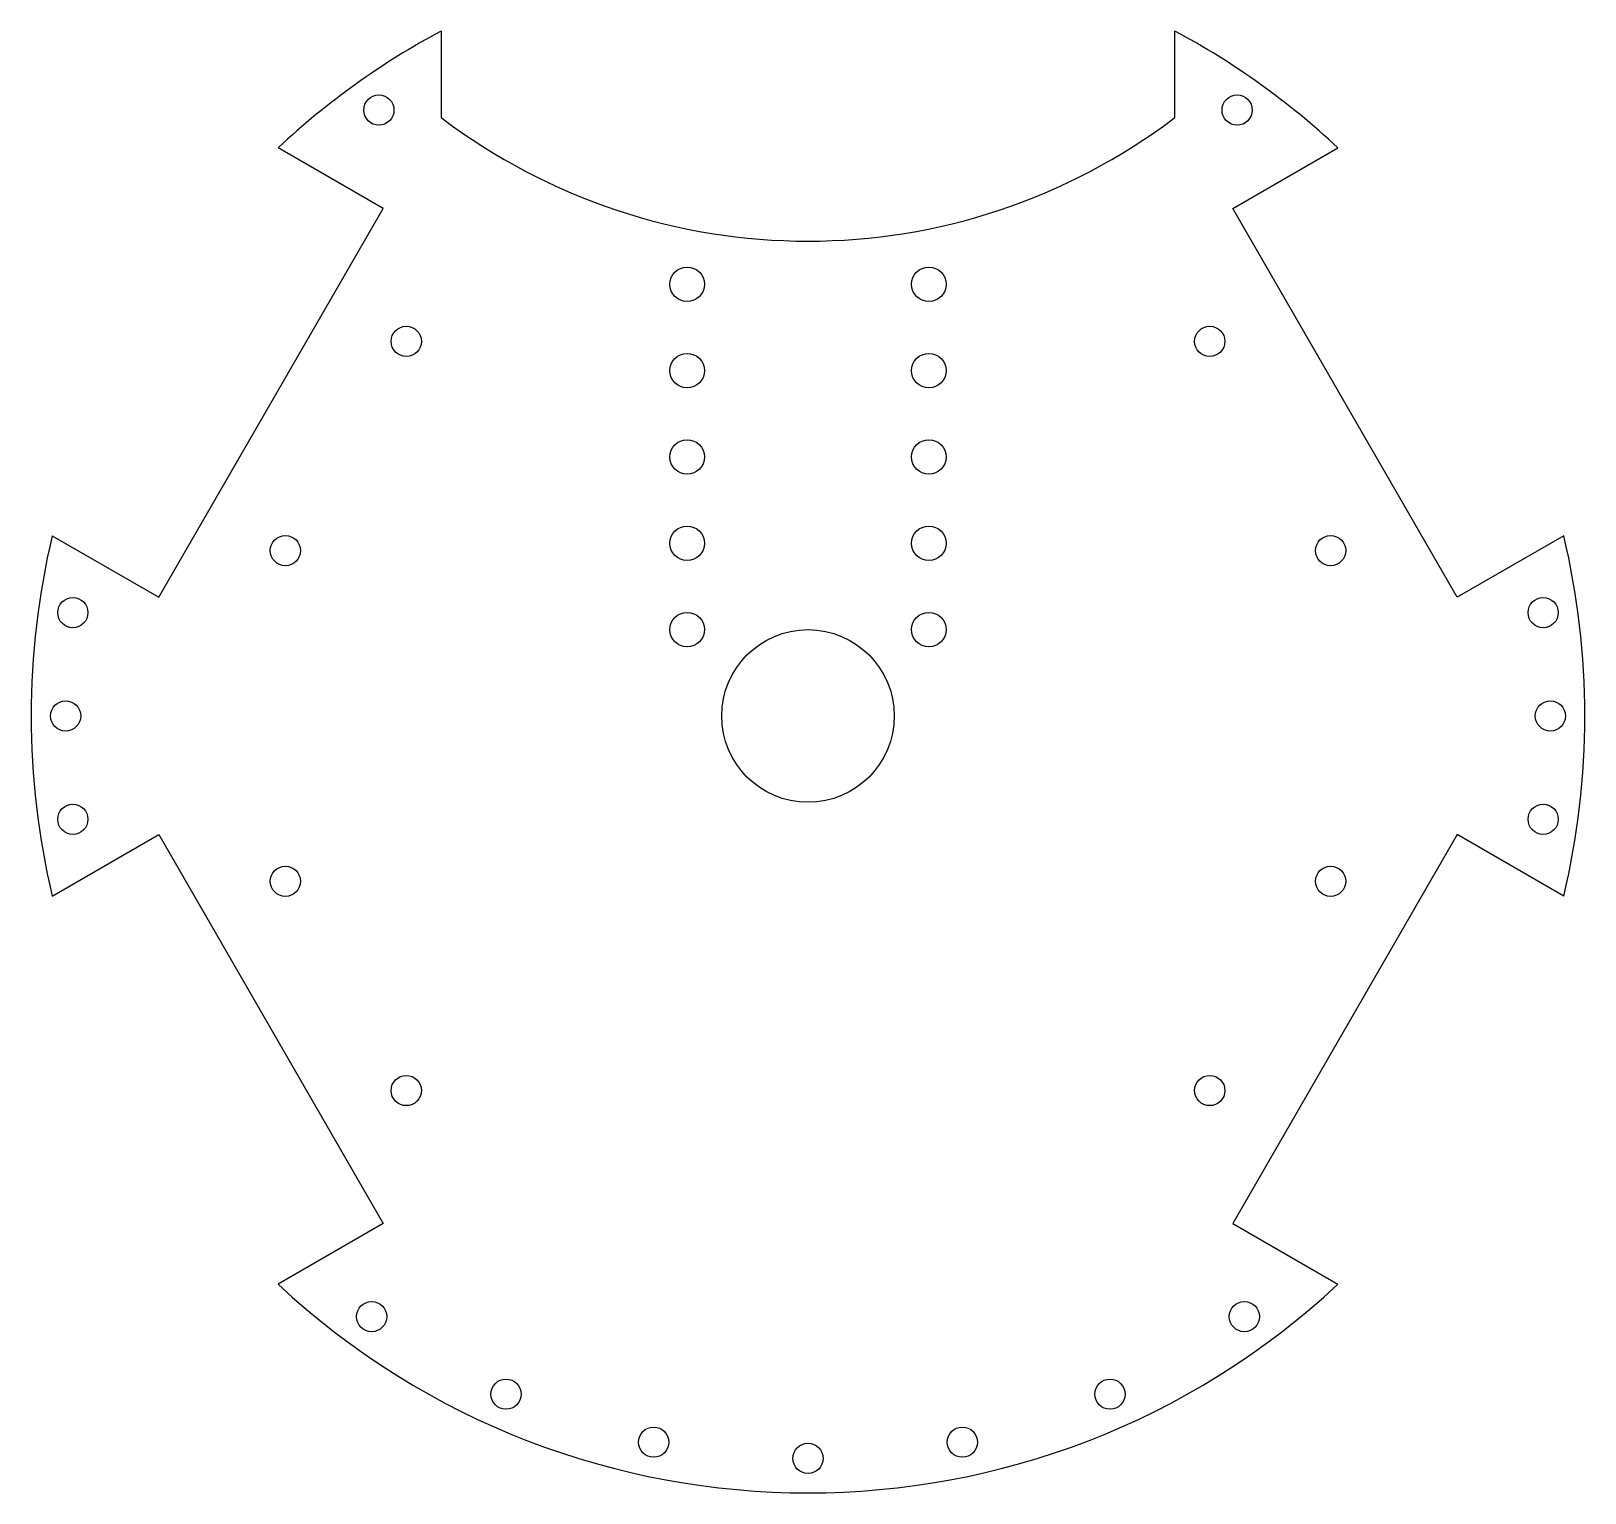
# Model space of a CAD drawing. Header units: millimetres. Extents: x -90 to 90, y -90 to 79.
import ezdxf

# ---------------------------------------------------------------- set-up
doc = ezdxf.new("R2010")
doc.units = ezdxf.units.MM

msp = doc.modelspace()

# ---------------------------------------------------------------- linework, layer by layer
at = {"color": 7, "linetype": 'Continuous', "lineweight": 25}
for p, q in [((-42.5, 79.33), (-42.5, 69.33)), ((42.5, 69.33), (42.5, 79.33)), ((-49.2, 58.79), (-61.38, 65.82)), ((49.2, 58.79), (61.38, 65.82)), ((-75.2, 13.75), (-49.2, 58.79)), ((75.2, 13.75), (49.2, 58.79)), ((-87.54, 20.88), (-75.2, 13.75)), ((87.54, 20.88), (75.2, 13.75)), ((-87.54, -20.88), (-75.2, -13.75)), ((-75.2, -13.75), (-49.2, -58.79)), ((75.2, -13.75), (49.2, -58.79)), ((87.54, -20.88), (75.2, -13.75)), ((-49.2, -58.79), (-61.38, -65.82)), ((49.2, -58.79), (61.38, -65.82))]:
    msp.add_line(p, q, dxfattribs=at)
for centre, radius in [((-49.71, 70.18), 1.75), ((49.71, 70.18), 1.75), ((-14, 50), 2), ((14, 50), 2), ((-46.54, 43.39), 1.75), ((46.54, 43.39), 1.75), ((-14, 40), 2), ((14, 40), 2), ((-14, 30), 2), ((14, 30), 2), ((-14, 20), 2), ((14, 20), 2), ((-60.54, 19.15), 1.75), ((60.54, 19.15), 1.75), ((-85.16, 11.97), 1.75), ((85.16, 11.97), 1.75), ((-14, 10), 2), ((14, 10), 2), ((0, 0), 10), ((-86, 0), 1.75), ((86, 0), 1.75), ((-85.16, -11.97), 1.75), ((85.16, -11.97), 1.75), ((-60.54, -19.15), 1.75), ((60.54, -19.15), 1.75), ((-46.54, -43.39), 1.75), ((46.54, -43.39), 1.75), ((-50.55, -69.58), 1.75), ((50.55, -69.58), 1.75), ((-34.98, -78.56), 1.75), ((34.98, -78.56), 1.75), ((-17.88, -84.12), 1.75), ((17.88, -84.12), 1.75), ((0, -86), 1.75)]:
    msp.add_circle(centre, radius, dxfattribs=at)
for centre, radius, start, end in [((0, 0), 90, 118.1786, 133.0009), ((0, 0), 90, 46.9991, 61.8214), ((0, 125.18), 70.18, 232.7266, 307.2734), ((0, 0), 90, 166.584, 193.416), ((0, 0), 90, 346.584, 13.416), ((0, 0), 90, 226.9991, 313.0009)]:
    msp.add_arc(centre, radius, start, end, dxfattribs=at)

doc.saveas('drawing.dxf')
